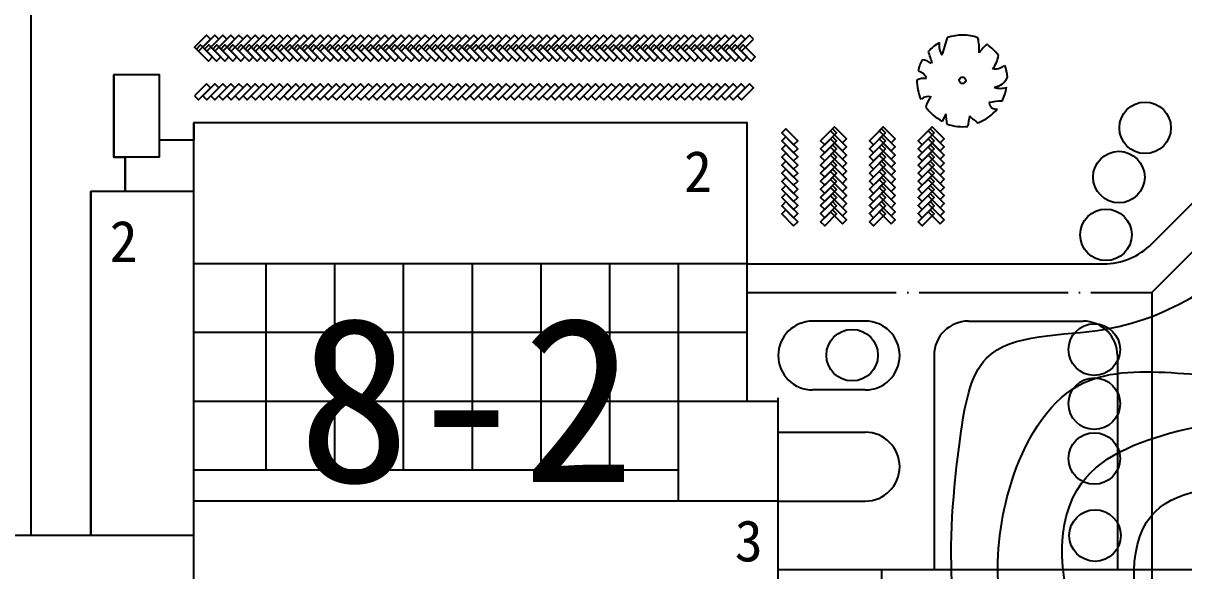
# Model space of a CAD drawing. Extents: x 39009873 to 40242873, y -38938004 to -37205504.
# Drawn here: x 39334542 to 39435847, y -38241426 to -38193642 of the extents above; entities that cross this region are included whole.
import ezdxf

# ---------------------------------------------------------------- set-up
doc = ezdxf.new("R2010")
doc.units = 0
doc.header["$LTSCALE"] = 1000
doc.header["$MEASUREMENT"] = 0
doc.linetypes.add('CENT', pattern=[15, 13, -1, 0, -1])
doc.linetypes.add('DASH', pattern=[0.35, 0.25, -0.1])
doc.layers.get('0').update_dxf_attribs({"linetype": 'CONTINUOUS'})
for name, color, linetype in [('1-CEG', 220, 'CONTINUOUS'), ('A-FACE', 4, 'CONTINUOUS'), ('PUB_TEXT', 4, 'CONTINUOUS'), ('TREE1', 62, 'CONTINUOUS'), ('人行道', 251, 'CONTINUOUS'), ('地面非机动车', 2, 'CONTINUOUS'), ('建筑屋顶', 2, 'CONTINUOUS'), ('建筑轮廓', 254, 'CONTINUOUS'), ('等高线', 250, 'DASH'), ('道路中心线', 1, 'CENT')]:
    doc.layers.add(name, color=color, linetype=linetype)
doc.styles.add('-黑体', font='SIMHEI.TTF')
doc.styles.get("Standard").update_dxf_attribs({"font": 'SimSun.ttf', "height": 20})

# ---------------------------------------------------------------- blocks, each defined once
blk = doc.blocks.new('sij')
at = {"layer": 'TREE1', "linetype": 'Continuous', "ltscale": 10}
blk.add_circle((327690, 1006813), 2250, dxfattribs=at)
blk = doc.blocks.new('M_F13')
for p, q in [((-515, 179), (-397, 193)), ((-484, 239), (-484, 239)), ((-397, 193), (-484, 239))]:
    blk.add_line(p, q)
blk.add_circle((-3, 3), 38.2)
for centre, radius, start, end in [((-8, 3), 527, 126.0751, 153.6245), ((-356, 208), 224, 48.5203, 80.5151), ((-8, 3), 532, 89.3321, 114.3856), ((-325, 399), 130, 343.6555, 39.76), ((-175, 449), 193, 352.0775, 26.6128), ((-85, 589), 202, 304.1868, 338.5411), ((-8, 3), 531, 62.8767, 77.7021), ((80, 476), 154, 315.8454, 359.7651), ((-244, 1929), 1632, 285.4397, 290.7099), ((412, 44), 234, 83.5323, 121.6544), ((-8, 3), 523, 31.4098, 49.4752), ((-8, 3), 537, 160.8426, 187.275), ((959, 2091), 1965, 250.0865, 256.3451), ((-8, 3), 534, 340.3307, 19.43), ((-610, -942), 880, 77.3728, 85.4649), ((-5, -500), 587, 134.7782, 147.3315), ((-8, 3), 524, 200.8103, 231.4392), ((358, 465), 656, 266.7455, 282.0146), ((0, -631), 545, 39.6536, 53.993), ((-251, -396), 87.2, 97.741, 188.8107), ((-1350, -519), 1108, 2.9465, 10.9238), ((125, -442), 220, 160.6009, 199.3991), ((100, -357), 178, 186.1912, 248.4952), ((296, -376), 163, 170.6314, 220.6278), ((325, -118), 300, 230.4582, 263.1093), ((-8, 3), 514, 305.394, 326.2464), ((-8, 3), 522, 243.1498, 261.8356), ((-8, 3), 527, 274.7236, 290.3277)]:
    blk.add_arc(centre, radius, start, end)
at = {"width": 0.8, "flags": 9}
for tag, p in [('XSIZE', (-62, 12)), ('YSIZE', (9, 6))]:
    blk.add_attdef(tag, p, '', height=0.2, dxfattribs=at)

msp = doc.modelspace()

# ---------------------------------------------------------------- linework, layer by layer
at = {"layer": 'A-FACE', "linetype": 'Continuous', "ltscale": 10}
for p, q in [((39433069, -38212884), (39445784, -38200170)), ((39397747, -38214641), (39428827, -38214641)), ((39417047, -38219641), (39427055, -38219641)), ((39414047, -38222641), (39414047, -38241341))]:
    msp.add_line(p, q, dxfattribs=at)
at = {"layer": 'A-FACE'}
msp.add_line((39430055, -38222641), (39430055, -38241341), dxfattribs=at)
msp.add_arc((39490547, -38149473), 64500, 180, 225, dxfattribs=at)
at = {"layer": 'A-FACE', "linetype": 'Continuous', "ltscale": 10}
for centre, radius, start, end in [((39428827, -38208641), 6000, 270, 315), ((39417047, -38222641), 3000, 90, 180), ((39427055, -38222641), 3000, 0, 90)]:
    msp.add_arc(centre, radius, start, end, dxfattribs=at)
at = {"layer": '人行道'}
for p, q in [((39335197, -38170141), (39335197, -38238341)), ((39408047, -38219641), (39403447, -38219641)), ((39411047, -38222641), (39411047, -38222641)), ((39408047, -38225641), (39403447, -38225641)), ((39411047, -38232341), (39411047, -38232341))]:
    msp.add_line(p, q, dxfattribs=at)
at = {"layer": '人行道', "linetype": 'Continuous', "ltscale": 10}
for p, q in [((39400447, -38226641), (39400447, -38226341)), ((39400447, -38229341), (39408047, -38229341)), ((39400447, -38235341), (39408047, -38235341))]:
    msp.add_line(p, q, dxfattribs=at)
at = {"layer": '人行道'}
for centre, radius, start, end in [((39490547, -38149473), 67500, 180, 225), ((39403447, -38222641), 3000, 90, 180), ((39408047, -38222641), 3000, 0, 90), ((39403447, -38222641), 3000, 180, 270), ((39408047, -38222641), 3000, 270, 0)]:
    msp.add_arc(centre, radius, start, end, dxfattribs=at)
at = {"layer": '人行道', "linetype": 'Continuous'}
msp.add_arc((39408047, -38232341), 3000, 0, 90, dxfattribs=at)
at = {"layer": '人行道', "linetype": 'Continuous', "ltscale": 10}
msp.add_arc((39408047, -38232341), 3000, 270, 0, dxfattribs=at)
at = {"layer": '地面非机动车', "linetype": 'Continuous', "ltscale": 10}
for points in [[(39350903, -38195035), (39350550, -38194681), (39349503, -38195728), (39349857, -38196081)], [(39351610, -38195035), (39351257, -38194681), (39350210, -38195728), (39350564, -38196081)], [(39352318, -38195035), (39351964, -38194681), (39350918, -38195728), (39351271, -38196081)], [(39353025, -38195035), (39352671, -38194681), (39351625, -38195728), (39351978, -38196081)], [(39353732, -38195035), (39353378, -38194681), (39352332, -38195728), (39352685, -38196081)], [(39354439, -38195035), (39354085, -38194681), (39353039, -38195728), (39353392, -38196081)], [(39355146, -38195035), (39354792, -38194681), (39353746, -38195728), (39354100, -38196081)], [(39355146, -38195035), (39354792, -38194681), (39353746, -38195728), (39354100, -38196081)], [(39355853, -38195035), (39355500, -38194681), (39354453, -38195728), (39354807, -38196081)], [(39356560, -38195035), (39356207, -38194681), (39355160, -38195728), (39355514, -38196081)], [(39357267, -38195035), (39356914, -38194681), (39355867, -38195728), (39356221, -38196081)], [(39357974, -38195035), (39357621, -38194681), (39356574, -38195728), (39356928, -38196081)], [(39358682, -38195035), (39358328, -38194681), (39357282, -38195728), (39357635, -38196081)], [(39359389, -38195035), (39359035, -38194681), (39357989, -38195728), (39358342, -38196081)], [(39360096, -38195035), (39359742, -38194681), (39358696, -38195728), (39359049, -38196081)], [(39360803, -38195035), (39360449, -38194681), (39359403, -38195728), (39359756, -38196081)], [(39361510, -38195035), (39361156, -38194681), (39360110, -38195728), (39360464, -38196081)], [(39362217, -38195035), (39361864, -38194681), (39360817, -38195728), (39361171, -38196081)], [(39362924, -38195035), (39362571, -38194681), (39361524, -38195728), (39361878, -38196081)], [(39363631, -38195035), (39363278, -38194681), (39362231, -38195728), (39362585, -38196081)], [(39364338, -38195035), (39363985, -38194681), (39362938, -38195728), (39363292, -38196081)], [(39364338, -38195035), (39363985, -38194681), (39362938, -38195728), (39363292, -38196081)], [(39365046, -38195035), (39364692, -38194681), (39363646, -38195728), (39363999, -38196081)], [(39365753, -38195035), (39365399, -38194681), (39364353, -38195728), (39364706, -38196081)], [(39366460, -38195035), (39366106, -38194681), (39365060, -38195728), (39365413, -38196081)], [(39367167, -38195035), (39366813, -38194681), (39365767, -38195728), (39366120, -38196081)], [(39367874, -38195035), (39367520, -38194681), (39366474, -38195728), (39366828, -38196081)], [(39368581, -38195035), (39368228, -38194681), (39367181, -38195728), (39367535, -38196081)], [(39369288, -38195035), (39368935, -38194681), (39367888, -38195728), (39368242, -38196081)], [(39369995, -38195035), (39369642, -38194681), (39368595, -38195728), (39368949, -38196081)], [(39370702, -38195035), (39370349, -38194681), (39369302, -38195728), (39369656, -38196081)], [(39371409, -38195035), (39371056, -38194681), (39370009, -38195728), (39370363, -38196081)], [(39372117, -38195035), (39371763, -38194681), (39370717, -38195728), (39371070, -38196081)], [(39372824, -38195035), (39372470, -38194681), (39371424, -38195728), (39371777, -38196081)], [(39373531, -38195035), (39373177, -38194681), (39372131, -38195728), (39372484, -38196081)], [(39373531, -38195035), (39373177, -38194681), (39372131, -38195728), (39372484, -38196081)], [(39374238, -38195035), (39373884, -38194681), (39372838, -38195728), (39373191, -38196081)], [(39374945, -38195035), (39374591, -38194681), (39373545, -38195728), (39373899, -38196081)], [(39375652, -38195035), (39375299, -38194681), (39374252, -38195728), (39374606, -38196081)], [(39376359, -38195035), (39376006, -38194681), (39374959, -38195728), (39375313, -38196081)], [(39377066, -38195035), (39376713, -38194681), (39375666, -38195728), (39376020, -38196081)], [(39377773, -38195035), (39377420, -38194681), (39376373, -38195728), (39376727, -38196081)], [(39378481, -38195035), (39378127, -38194681), (39377081, -38195728), (39377434, -38196081)], [(39379188, -38195035), (39378834, -38194681), (39377788, -38195728), (39378141, -38196081)], [(39379895, -38195035), (39379541, -38194681), (39378495, -38195728), (39378848, -38196081)], [(39380602, -38195035), (39380248, -38194681), (39379202, -38195728), (39379555, -38196081)], [(39381309, -38195035), (39380955, -38194681), (39379909, -38195728), (39380263, -38196081)], [(39382016, -38195035), (39381663, -38194681), (39380616, -38195728), (39380970, -38196081)], [(39382723, -38195035), (39382370, -38194681), (39381323, -38195728), (39381677, -38196081)], [(39382723, -38195035), (39382370, -38194681), (39381323, -38195728), (39381677, -38196081)], [(39383430, -38195035), (39383077, -38194681), (39382030, -38195728), (39382384, -38196081)], [(39384137, -38195035), (39383784, -38194681), (39382737, -38195728), (39383091, -38196081)], [(39384845, -38195035), (39384491, -38194681), (39383445, -38195728), (39383798, -38196081)], [(39385552, -38195035), (39385198, -38194681), (39384152, -38195728), (39384505, -38196081)], [(39386259, -38195035), (39385905, -38194681), (39384859, -38195728), (39385212, -38196081)], [(39386966, -38195035), (39386612, -38194681), (39385566, -38195728), (39385919, -38196081)], [(39387673, -38195035), (39387319, -38194681), (39386273, -38195728), (39386626, -38196081)], [(39388380, -38195035), (39388026, -38194681), (39386980, -38195728), (39387334, -38196081)], [(39389087, -38195035), (39388734, -38194681), (39387687, -38195728), (39388041, -38196081)], [(39389794, -38195035), (39389441, -38194681), (39388394, -38195728), (39388748, -38196081)], [(39390501, -38195035), (39390148, -38194681), (39389101, -38195728), (39389455, -38196081)], [(39391208, -38195035), (39390855, -38194681), (39389808, -38195728), (39390162, -38196081)], [(39391916, -38195035), (39391562, -38194681), (39390516, -38195728), (39390869, -38196081)], [(39392623, -38195035), (39392269, -38194681), (39391223, -38195728), (39391576, -38196081)], [(39393330, -38195035), (39392976, -38194681), (39391930, -38195728), (39392283, -38196081)], [(39394037, -38195035), (39393683, -38194681), (39392637, -38195728), (39392990, -38196081)], [(39394744, -38195035), (39394390, -38194681), (39393344, -38195728), (39393698, -38196081)], [(39395451, -38195035), (39395098, -38194681), (39394051, -38195728), (39394405, -38196081)], [(39396158, -38195035), (39395805, -38194681), (39394758, -38195728), (39395112, -38196081)], [(39396865, -38195035), (39396512, -38194681), (39395465, -38195728), (39395819, -38196081)], [(39397572, -38195035), (39397219, -38194681), (39396172, -38195728), (39396526, -38196081)], [(39398280, -38195035), (39397926, -38194681), (39396880, -38195728), (39397233, -38196081)], [(39349670, -38195895), (39350024, -38195541), (39351070, -38196588), (39350717, -38196941)], [(39350378, -38195895), (39350731, -38195541), (39351778, -38196588), (39351424, -38196941)], [(39351085, -38195895), (39351438, -38195541), (39352485, -38196588), (39352131, -38196941)], [(39351792, -38195895), (39352145, -38195541), (39353192, -38196588), (39352838, -38196941)], [(39352499, -38195895), (39352852, -38195541), (39353899, -38196588), (39353545, -38196941)], [(39353206, -38195895), (39353560, -38195541), (39354606, -38196588), (39354252, -38196941)], [(39353913, -38195895), (39354267, -38195541), (39355313, -38196588), (39354960, -38196941)], [(39354620, -38195895), (39354974, -38195541), (39356020, -38196588), (39355667, -38196941)], [(39355327, -38195895), (39355681, -38195541), (39356727, -38196588), (39356374, -38196941)], [(39356034, -38195895), (39356388, -38195541), (39357434, -38196588), (39357081, -38196941)], [(39356742, -38195895), (39357095, -38195541), (39358142, -38196588), (39357788, -38196941)], [(39357449, -38195895), (39357802, -38195541), (39358849, -38196588), (39358495, -38196941)], [(39358156, -38195895), (39358509, -38195541), (39359556, -38196588), (39359202, -38196941)], [(39358863, -38195895), (39359216, -38195541), (39360263, -38196588), (39359909, -38196941)], [(39359570, -38195895), (39359924, -38195541), (39360970, -38196588), (39360616, -38196941)], [(39360277, -38195895), (39360631, -38195541), (39361677, -38196588), (39361324, -38196941)], [(39360984, -38195895), (39361338, -38195541), (39362384, -38196588), (39362031, -38196941)], [(39361691, -38195895), (39362045, -38195541), (39363091, -38196588), (39362738, -38196941)], [(39362398, -38195895), (39362752, -38195541), (39363798, -38196588), (39363445, -38196941)], [(39363106, -38195895), (39363459, -38195541), (39364506, -38196588), (39364152, -38196941)], [(39363813, -38195895), (39364166, -38195541), (39365213, -38196588), (39364859, -38196941)], [(39364520, -38195895), (39364873, -38195541), (39365920, -38196588), (39365566, -38196941)], [(39365227, -38195895), (39365580, -38195541), (39366627, -38196588), (39366273, -38196941)], [(39365934, -38195895), (39366288, -38195541), (39367334, -38196588), (39366980, -38196941)], [(39366641, -38195895), (39366995, -38195541), (39368041, -38196588), (39367688, -38196941)], [(39367348, -38195895), (39367702, -38195541), (39368748, -38196588), (39368395, -38196941)], [(39368055, -38195895), (39368409, -38195541), (39369455, -38196588), (39369102, -38196941)], [(39368762, -38195895), (39369116, -38195541), (39370162, -38196588), (39369809, -38196941)], [(39369469, -38195895), (39369823, -38195541), (39370869, -38196588), (39370516, -38196941)], [(39370177, -38195895), (39370530, -38195541), (39371577, -38196588), (39371223, -38196941)], [(39370884, -38195895), (39371237, -38195541), (39372284, -38196588), (39371930, -38196941)], [(39371591, -38195895), (39371944, -38195541), (39372991, -38196588), (39372637, -38196941)], [(39372298, -38195895), (39372651, -38195541), (39373698, -38196588), (39373344, -38196941)], [(39373005, -38195895), (39373359, -38195541), (39374405, -38196588), (39374051, -38196941)], [(39373712, -38195895), (39374066, -38195541), (39375112, -38196588), (39374759, -38196941)], [(39374419, -38195895), (39374773, -38195541), (39375819, -38196588), (39375466, -38196941)], [(39375126, -38195895), (39375480, -38195541), (39376526, -38196588), (39376173, -38196941)], [(39375833, -38195895), (39376187, -38195541), (39377233, -38196588), (39376880, -38196941)], [(39376541, -38195895), (39376894, -38195541), (39377941, -38196588), (39377587, -38196941)], [(39377248, -38195895), (39377601, -38195541), (39378648, -38196588), (39378294, -38196941)], [(39377955, -38195895), (39378308, -38195541), (39379355, -38196588), (39379001, -38196941)], [(39378662, -38195895), (39379015, -38195541), (39380062, -38196588), (39379708, -38196941)], [(39379369, -38195895), (39379723, -38195541), (39380769, -38196588), (39380415, -38196941)], [(39380076, -38195895), (39380430, -38195541), (39381476, -38196588), (39381123, -38196941)], [(39380783, -38195895), (39381137, -38195541), (39382183, -38196588), (39381830, -38196941)], [(39381490, -38195895), (39381844, -38195541), (39382890, -38196588), (39382537, -38196941)], [(39382197, -38195895), (39382551, -38195541), (39383597, -38196588), (39383244, -38196941)], [(39382905, -38195895), (39383258, -38195541), (39384305, -38196588), (39383951, -38196941)], [(39383612, -38195895), (39383965, -38195541), (39385012, -38196588), (39384658, -38196941)], [(39384319, -38195895), (39384672, -38195541), (39385719, -38196588), (39385365, -38196941)], [(39385026, -38195895), (39385379, -38195541), (39386426, -38196588), (39386072, -38196941)], [(39385733, -38195895), (39386086, -38195541), (39387133, -38196588), (39386779, -38196941)], [(39386440, -38195895), (39386794, -38195541), (39387840, -38196588), (39387486, -38196941)], [(39387147, -38195895), (39387501, -38195541), (39388547, -38196588), (39388194, -38196941)], [(39387854, -38195895), (39388208, -38195541), (39389254, -38196588), (39388901, -38196941)], [(39388561, -38195895), (39388915, -38195541), (39389961, -38196588), (39389608, -38196941)], [(39389268, -38195895), (39389622, -38195541), (39390668, -38196588), (39390315, -38196941)], [(39389976, -38195895), (39390329, -38195541), (39391376, -38196588), (39391022, -38196941)], [(39390683, -38195895), (39391036, -38195541), (39392083, -38196588), (39391729, -38196941)], [(39391390, -38195895), (39391743, -38195541), (39392790, -38196588), (39392436, -38196941)], [(39392097, -38195895), (39392450, -38195541), (39393497, -38196588), (39393143, -38196941)], [(39392804, -38195895), (39393158, -38195541), (39394204, -38196588), (39393850, -38196941)], [(39393511, -38195895), (39393865, -38195541), (39394911, -38196588), (39394558, -38196941)], [(39394218, -38195895), (39394572, -38195541), (39395618, -38196588), (39395265, -38196941)], [(39394925, -38195895), (39395279, -38195541), (39396325, -38196588), (39395972, -38196941)], [(39395632, -38195895), (39395986, -38195541), (39397032, -38196588), (39396679, -38196941)], [(39396340, -38195895), (39396693, -38195541), (39397740, -38196588), (39397386, -38196941)], [(39397047, -38195895), (39397400, -38195541), (39398447, -38196588), (39398093, -38196941)], [(39349503, -38199988), (39349857, -38200341), (39350903, -38199295), (39350550, -38198941)], [(39350210, -38199988), (39350564, -38200341), (39351610, -38199295), (39351257, -38198941)], [(39350918, -38199988), (39351271, -38200341), (39352318, -38199295), (39351964, -38198941)], [(39351625, -38199988), (39351978, -38200341), (39353025, -38199295), (39352671, -38198941)], [(39352332, -38199988), (39352685, -38200341), (39353732, -38199295), (39353378, -38198941)], [(39353039, -38199988), (39353392, -38200341), (39354439, -38199295), (39354085, -38198941)], [(39353746, -38199988), (39354100, -38200341), (39355146, -38199295), (39354792, -38198941)], [(39354453, -38199988), (39354807, -38200341), (39355853, -38199295), (39355500, -38198941)], [(39355160, -38199988), (39355514, -38200341), (39356560, -38199295), (39356207, -38198941)], [(39355867, -38199988), (39356221, -38200341), (39357267, -38199295), (39356914, -38198941)], [(39356574, -38199988), (39356928, -38200341), (39357974, -38199295), (39357621, -38198941)], [(39357282, -38199988), (39357635, -38200341), (39358682, -38199295), (39358328, -38198941)], [(39357989, -38199988), (39358342, -38200341), (39359389, -38199295), (39359035, -38198941)], [(39358696, -38199988), (39359049, -38200341), (39360096, -38199295), (39359742, -38198941)], [(39359403, -38199988), (39359756, -38200341), (39360803, -38199295), (39360449, -38198941)], [(39360110, -38199988), (39360464, -38200341), (39361510, -38199295), (39361156, -38198941)], [(39360817, -38199988), (39361171, -38200341), (39362217, -38199295), (39361864, -38198941)], [(39361524, -38199988), (39361878, -38200341), (39362924, -38199295), (39362571, -38198941)], [(39362231, -38199988), (39362585, -38200341), (39363631, -38199295), (39363278, -38198941)], [(39362938, -38199988), (39363292, -38200341), (39364338, -38199295), (39363985, -38198941)], [(39363646, -38199988), (39363999, -38200341), (39365046, -38199295), (39364692, -38198941)], [(39364353, -38199988), (39364706, -38200341), (39365753, -38199295), (39365399, -38198941)], [(39365060, -38199988), (39365413, -38200341), (39366460, -38199295), (39366106, -38198941)], [(39365767, -38199988), (39366120, -38200341), (39367167, -38199295), (39366813, -38198941)], [(39366474, -38199988), (39366828, -38200341), (39367874, -38199295), (39367520, -38198941)], [(39367181, -38199988), (39367535, -38200341), (39368581, -38199295), (39368228, -38198941)], [(39367888, -38199988), (39368242, -38200341), (39369288, -38199295), (39368935, -38198941)], [(39368595, -38199988), (39368949, -38200341), (39369995, -38199295), (39369642, -38198941)], [(39369302, -38199988), (39369656, -38200341), (39370702, -38199295), (39370349, -38198941)], [(39370009, -38199988), (39370363, -38200341), (39371409, -38199295), (39371056, -38198941)], [(39370717, -38199988), (39371070, -38200341), (39372117, -38199295), (39371763, -38198941)], [(39371424, -38199988), (39371777, -38200341), (39372824, -38199295), (39372470, -38198941)], [(39372131, -38199988), (39372484, -38200341), (39373531, -38199295), (39373177, -38198941)], [(39372838, -38199988), (39373191, -38200341), (39374238, -38199295), (39373884, -38198941)], [(39373545, -38199988), (39373899, -38200341), (39374945, -38199295), (39374591, -38198941)], [(39374252, -38199988), (39374606, -38200341), (39375652, -38199295), (39375299, -38198941)], [(39374959, -38199988), (39375313, -38200341), (39376359, -38199295), (39376006, -38198941)], [(39375666, -38199988), (39376020, -38200341), (39377066, -38199295), (39376713, -38198941)], [(39376373, -38199988), (39376727, -38200341), (39377773, -38199295), (39377420, -38198941)], [(39377081, -38199988), (39377434, -38200341), (39378481, -38199295), (39378127, -38198941)], [(39377788, -38199988), (39378141, -38200341), (39379188, -38199295), (39378834, -38198941)], [(39378495, -38199988), (39378848, -38200341), (39379895, -38199295), (39379541, -38198941)], [(39379202, -38199988), (39379555, -38200341), (39380602, -38199295), (39380248, -38198941)], [(39379909, -38199988), (39380263, -38200341), (39381309, -38199295), (39380955, -38198941)], [(39380616, -38199988), (39380970, -38200341), (39382016, -38199295), (39381663, -38198941)], [(39381323, -38199988), (39381677, -38200341), (39382723, -38199295), (39382370, -38198941)], [(39382030, -38199988), (39382384, -38200341), (39383430, -38199295), (39383077, -38198941)], [(39382737, -38199988), (39383091, -38200341), (39384137, -38199295), (39383784, -38198941)], [(39383445, -38199988), (39383798, -38200341), (39384845, -38199295), (39384491, -38198941)], [(39384152, -38199988), (39384505, -38200341), (39385552, -38199295), (39385198, -38198941)], [(39384859, -38199988), (39385212, -38200341), (39386259, -38199295), (39385905, -38198941)], [(39385566, -38199988), (39385919, -38200341), (39386966, -38199295), (39386612, -38198941)], [(39386273, -38199988), (39386626, -38200341), (39387673, -38199295), (39387319, -38198941)], [(39386980, -38199988), (39387334, -38200341), (39388380, -38199295), (39388026, -38198941)], [(39387687, -38199988), (39388041, -38200341), (39389087, -38199295), (39388734, -38198941)], [(39388394, -38199988), (39388748, -38200341), (39389794, -38199295), (39389441, -38198941)], [(39389101, -38199988), (39389455, -38200341), (39390501, -38199295), (39390148, -38198941)], [(39389808, -38199988), (39390162, -38200341), (39391208, -38199295), (39390855, -38198941)], [(39390516, -38199988), (39390869, -38200341), (39391916, -38199295), (39391562, -38198941)], [(39391223, -38199988), (39391576, -38200341), (39392623, -38199295), (39392269, -38198941)], [(39391930, -38199988), (39392283, -38200341), (39393330, -38199295), (39392976, -38198941)], [(39392637, -38199988), (39392990, -38200341), (39394037, -38199295), (39393683, -38198941)], [(39393344, -38199988), (39393698, -38200341), (39394744, -38199295), (39394390, -38198941)], [(39394051, -38199988), (39394405, -38200341), (39395451, -38199295), (39395098, -38198941)], [(39394758, -38199988), (39395112, -38200341), (39396158, -38199295), (39395805, -38198941)], [(39395465, -38199988), (39395819, -38200341), (39396865, -38199295), (39396512, -38198941)], [(39396172, -38199988), (39396526, -38200341), (39397572, -38199295), (39397219, -38198941)], [(39396880, -38199988), (39397233, -38200341), (39398280, -38199295), (39397926, -38198941)], [(39401793, -38204249), (39402147, -38203896), (39401100, -38202849), (39400747, -38203203)], [(39405193, -38202849), (39405547, -38203203), (39404500, -38204249), (39404147, -38203896)], [(39406053, -38204082), (39406407, -38203729), (39405360, -38202682), (39405007, -38203036)], [(39409453, -38202849), (39409807, -38203203), (39408760, -38204249), (39408407, -38203896)], [(39410313, -38204082), (39410667, -38203729), (39409620, -38202682), (39409267, -38203036)], [(39413713, -38202849), (39414067, -38203203), (39413020, -38204249), (39412667, -38203896)], [(39414573, -38204082), (39414927, -38203729), (39413880, -38202682), (39413527, -38203036)], [(39401793, -38204956), (39402147, -38204603), (39401100, -38203556), (39400747, -38203910)], [(39405193, -38203556), (39405547, -38203910), (39404500, -38204956), (39404147, -38204603)], [(39406053, -38204789), (39406407, -38204436), (39405360, -38203389), (39405007, -38203743)], [(39409453, -38203556), (39409807, -38203910), (39408760, -38204956), (39408407, -38204603)], [(39410313, -38204789), (39410667, -38204436), (39409620, -38203389), (39409267, -38203743)], [(39413713, -38203556), (39414067, -38203910), (39413020, -38204956), (39412667, -38204603)], [(39414573, -38204789), (39414927, -38204436), (39413880, -38203389), (39413527, -38203743)], [(39401793, -38205663), (39402147, -38205310), (39401100, -38204263), (39400747, -38204617)], [(39401793, -38206371), (39402147, -38206017), (39401100, -38204971), (39400747, -38205324)], [(39405193, -38204263), (39405547, -38204617), (39404500, -38205663), (39404147, -38205310)], [(39405193, -38204971), (39405547, -38205324), (39404500, -38206371), (39404147, -38206017)], [(39406053, -38205496), (39406407, -38205143), (39405360, -38204096), (39405007, -38204450)], [(39406053, -38206203), (39406407, -38205850), (39405360, -38204803), (39405007, -38205157)], [(39409453, -38204263), (39409807, -38204617), (39408760, -38205663), (39408407, -38205310)], [(39409453, -38204971), (39409807, -38205324), (39408760, -38206371), (39408407, -38206017)], [(39410313, -38205496), (39410667, -38205143), (39409620, -38204096), (39409267, -38204450)], [(39410313, -38206203), (39410667, -38205850), (39409620, -38204803), (39409267, -38205157)], [(39413713, -38204263), (39414067, -38204617), (39413020, -38205663), (39412667, -38205310)], [(39413713, -38204971), (39414067, -38205324), (39413020, -38206371), (39412667, -38206017)], [(39414573, -38205496), (39414927, -38205143), (39413880, -38204096), (39413527, -38204450)], [(39414573, -38206203), (39414927, -38205850), (39413880, -38204803), (39413527, -38205157)], [(39401793, -38207078), (39402147, -38206724), (39401100, -38205678), (39400747, -38206031)], [(39405193, -38205678), (39405547, -38206031), (39404500, -38207078), (39404147, -38206724)], [(39406053, -38206911), (39406407, -38206557), (39405360, -38205511), (39405007, -38205864)], [(39409453, -38205678), (39409807, -38206031), (39408760, -38207078), (39408407, -38206724)], [(39410313, -38206911), (39410667, -38206557), (39409620, -38205511), (39409267, -38205864)], [(39413713, -38205678), (39414067, -38206031), (39413020, -38207078), (39412667, -38206724)], [(39414573, -38206911), (39414927, -38206557), (39413880, -38205511), (39413527, -38205864)], [(39401793, -38207785), (39402147, -38207431), (39401100, -38206385), (39400747, -38206738)], [(39405193, -38206385), (39405547, -38206738), (39404500, -38207785), (39404147, -38207431)], [(39406053, -38207618), (39406407, -38207264), (39405360, -38206218), (39405007, -38206571)], [(39406053, -38207618), (39406407, -38207264), (39405360, -38206218), (39405007, -38206571)], [(39406053, -38208325), (39406407, -38207971), (39405360, -38206925), (39405007, -38207278)], [(39409453, -38206385), (39409807, -38206738), (39408760, -38207785), (39408407, -38207431)], [(39410313, -38207618), (39410667, -38207264), (39409620, -38206218), (39409267, -38206571)], [(39410313, -38207618), (39410667, -38207264), (39409620, -38206218), (39409267, -38206571)], [(39410313, -38208325), (39410667, -38207971), (39409620, -38206925), (39409267, -38207278)], [(39413713, -38206385), (39414067, -38206738), (39413020, -38207785), (39412667, -38207431)], [(39414573, -38207618), (39414927, -38207264), (39413880, -38206218), (39413527, -38206571)], [(39414573, -38207618), (39414927, -38207264), (39413880, -38206218), (39413527, -38206571)], [(39414573, -38208325), (39414927, -38207971), (39413880, -38206925), (39413527, -38207278)], [(39401793, -38208492), (39402147, -38208138), (39401100, -38207092), (39400747, -38207445)], [(39401793, -38209199), (39402147, -38208845), (39401100, -38207799), (39400747, -38208153)], [(39405193, -38207092), (39405547, -38207445), (39404500, -38208492), (39404147, -38208138)], [(39405193, -38207799), (39405547, -38208153), (39404500, -38209199), (39404147, -38208845)], [(39406053, -38209032), (39406407, -38208678), (39405360, -38207632), (39405007, -38207985)], [(39409453, -38207092), (39409807, -38207445), (39408760, -38208492), (39408407, -38208138)], [(39409453, -38207799), (39409807, -38208153), (39408760, -38209199), (39408407, -38208845)], [(39410313, -38209032), (39410667, -38208678), (39409620, -38207632), (39409267, -38207985)], [(39413713, -38207092), (39414067, -38207445), (39413020, -38208492), (39412667, -38208138)], [(39413713, -38207799), (39414067, -38208153), (39413020, -38209199), (39412667, -38208845)], [(39414573, -38209032), (39414927, -38208678), (39413880, -38207632), (39413527, -38207985)], [(39401793, -38209906), (39402147, -38209553), (39401100, -38208506), (39400747, -38208860)], [(39405193, -38208506), (39405547, -38208860), (39404500, -38209906), (39404147, -38209553)], [(39406053, -38209739), (39406407, -38209385), (39405360, -38208339), (39405007, -38208693)], [(39406053, -38210446), (39406407, -38210093), (39405360, -38209046), (39405007, -38209400)], [(39409453, -38208506), (39409807, -38208860), (39408760, -38209906), (39408407, -38209553)], [(39410313, -38209739), (39410667, -38209385), (39409620, -38208339), (39409267, -38208693)], [(39410313, -38210446), (39410667, -38210093), (39409620, -38209046), (39409267, -38209400)], [(39413713, -38208506), (39414067, -38208860), (39413020, -38209906), (39412667, -38209553)], [(39414573, -38209739), (39414927, -38209385), (39413880, -38208339), (39413527, -38208693)], [(39414573, -38210446), (39414927, -38210093), (39413880, -38209046), (39413527, -38209400)], [(39401793, -38210613), (39402147, -38210260), (39401100, -38209213), (39400747, -38209567)], [(39401793, -38211320), (39402147, -38210967), (39401100, -38209920), (39400747, -38210274)], [(39405193, -38209213), (39405547, -38209567), (39404500, -38210613), (39404147, -38210260)], [(39405193, -38209920), (39405547, -38210274), (39404500, -38211320), (39404147, -38210967)], [(39406053, -38211153), (39406407, -38210800), (39405360, -38209753), (39405007, -38210107)], [(39409453, -38209213), (39409807, -38209567), (39408760, -38210613), (39408407, -38210260)], [(39409453, -38209920), (39409807, -38210274), (39408760, -38211320), (39408407, -38210967)], [(39410313, -38211153), (39410667, -38210800), (39409620, -38209753), (39409267, -38210107)], [(39413713, -38209213), (39414067, -38209567), (39413020, -38210613), (39412667, -38210260)], [(39413713, -38209920), (39414067, -38210274), (39413020, -38211320), (39412667, -38210967)], [(39414573, -38211153), (39414927, -38210800), (39413880, -38209753), (39413527, -38210107)]]:
    msp.add_lwpolyline(points, close=True, dxfattribs=at)
at = {"layer": '建筑屋顶', "linetype": 'Continuous', "lineweight": -3, "ltscale": 10}
for p, q in [((39342447, -38205341), (39342447, -38198141)), ((39346447, -38198141), (39342447, -38198141)), ((39346447, -38205341), (39346447, -38198141)), ((39397747, -38202341), (39349447, -38202341)), ((39349447, -38247341), (39349447, -38202341)), ((39397747, -38226641), (39397747, -38202341)), ((39349447, -38203841), (39346447, -38203841)), ((39346447, -38205341), (39342447, -38205341)), ((39343447, -38208341), (39343447, -38205341)), ((39340447, -38238341), (39340447, -38208341)), ((39340447, -38238341), (39340447, -38208341)), ((39349447, -38208341), (39340447, -38208341)), ((39397747, -38214641), (39349447, -38214641)), ((39355747, -38232641), (39355747, -38214641)), ((39361747, -38232641), (39361747, -38214641)), ((39367747, -38232641), (39367747, -38214641)), ((39373747, -38232641), (39373747, -38214641)), ((39379747, -38232641), (39379747, -38214641)), ((39385747, -38232641), (39385747, -38214641)), ((39391747, -38235341), (39391747, -38214641)), ((39397747, -38220641), (39349447, -38220641)), ((39400447, -38226641), (39349447, -38226641)), ((39400447, -38235341), (39400447, -38226641)), ((39391747, -38232641), (39349447, -38232641)), ((39400447, -38235341), (39349447, -38235341)), ((39400447, -38247341), (39400447, -38235341)), ((39349447, -38238341), (39340447, -38238341)), ((39448771, -38241341), (39400447, -38241341))]:
    msp.add_line(p, q, dxfattribs=at)
at = {"layer": '建筑屋顶', "linetype": 'Continuous', "ltscale": 10}
msp.add_line((39340447, -38238341), (39320638, -38238341), dxfattribs=at)
at = {"layer": '建筑轮廓', "ltscale": 10}
for points in [[(39400447, -38247341), (39400447, -38226641), (39397747, -38226641), (39397747, -38202341), (39349447, -38202341), (39349447, -38203841), (39346447, -38203841), (39346447, -38198141), (39342447, -38198141), (39342447, -38205341), (39343447, -38205341), (39343447, -38208341), (39340447, -38208341), (39340447, -38238341), (39320638, -38238341)], [(39439460, -38241341), (39409447, -38241341), (39409447, -38247341), (39439460, -38247341)]]:
    msp.add_lwpolyline(points, dxfattribs=at)
at = {"layer": '等高线', "linetype": 'Continuous', "ltscale": 10}
for points in [[(39524987, -38241450), (39531953, -38232126), (39533025, -38210695), (39532668, -38202837), (39520874, -38187835), (39502942, -38164908), (39496404, -38164389), (39489210, -38166003), (39456129, -38201985), (39444502, -38211869), (39429023, -38220339), (39418632, -38222874), (39416349, -38229719), (39419307, -38255180), (39430566, -38268859), (39434319, -38291143), (39437226, -38305138), (39454094, -38310462), (39482503, -38321109), (39503810, -38353051), (39522454, -38376564), (39539765, -38386767), (39563736, -38373015), (39579272, -38362811), (39583267, -38352164), (39573502, -38330869), (39562404, -38319778), (39542873, -38302920), (39525547, -38282942), (39514449, -38265640), (39521566, -38245247), (39524987, -38241450)], [(39507204, -38267243), (39505063, -38255205), (39519263, -38239972), (39525954, -38223922), (39521404, -38201452), (39508289, -38183262), (39500527, -38177645), (39478312, -38181657), (39469479, -38190217), (39460646, -38206535), (39443517, -38224190), (39426654, -38225260), (39420766, -38233820), (39422104, -38250939), (39435219, -38262977), (39442178, -38274212), (39440305, -38293204), (39445658, -38302567), (39467004, -38308430), (39490084, -38323225), (39510140, -38350883), (39518159, -38365969), (39532311, -38376105), (39545990, -38378462), (39559434, -38368326), (39574765, -38360312), (39574293, -38341219), (39556368, -38320476), (39533846, -38299105), (39518739, -38280784), (39507204, -38267243)], [(39520652, -38294846), (39511348, -38283555), (39503373, -38269275), (39493058, -38253320), (39478120, -38247689), (39465160, -38233741), (39452201, -38228427), (39435919, -38229092), (39426947, -38233741), (39426947, -38247341), (39434258, -38255991), (39446220, -38265622), (39449875, -38276913), (39445556, -38285547), (39448546, -38298831), (39463499, -38302152), (39479420, -38308868), (39494684, -38322685), (39507262, -38334603), (39521981, -38353627), (39525636, -38364918), (39541586, -38371560), (39552884, -38363257), (39566840, -38360600), (39569830, -38355287), (39567504, -38343332), (39559530, -38329052), (39539260, -38315104), (39527630, -38299827), (39520652, -38294846)], [(39516094, -38298764), (39508716, -38289047), (39499862, -38269720), (39492872, -38261337), (39478426, -38256913), (39468874, -38249462), (39463282, -38239682), (39442545, -38233861), (39432992, -38236655), (39433225, -38248530), (39443477, -38256913), (39454894, -38265529), (39455127, -38279733), (39449768, -38288581), (39451166, -38296032), (39460486, -38297662), (39477727, -38300457), (39491008, -38312798), (39511392, -38329391), (39522887, -38338007), (39528840, -38350932), (39530893, -38360164), (39540336, -38362215), (39546111, -38359160), (39554987, -38357043), (39563561, -38355329), (39563460, -38345047), (39557912, -38334362), (39542783, -38327709), (39532064, -38319400), (39527225, -38307308), (39518513, -38300215), (39516094, -38298764)]]:
    msp.add_spline(points, degree=3, dxfattribs=at)
at = {"layer": '道路中心线'}
for p, q in [((39433055, -38217141), (39453208, -38196988)), ((39397747, -38217141), (39433055, -38217141))]:
    msp.add_line(p, q, dxfattribs=at)
at = {"layer": '道路中心线', "ltscale": 2}
msp.add_line((39433055, -38217141), (39433055, -38314538), dxfattribs=at)

# ---------------------------------------------------------------- block references
at = {"layer": 'TREE1', "xscale": 7.464959973320438, "yscale": 7.464959979057312, "zscale": 7.464960000000002, "rotation": 89.71588540334568}
msp.add_blockref('M_F13', (39416546, -38198604), dxfattribs=at)
at = {"layer": 'TREE1', "linetype": 'Continuous'}
for p in [(39104783, -39209584), (39102493, -39213884), (39101362, -39218919), (39100342, -39228936), (39079209, -39229421), (39100342, -39233653), (39100342, -39238439), (39100411, -39245167)]:
    msp.add_blockref('sij', p, dxfattribs=at)

# ---------------------------------------------------------------- texts
at = {"layer": '1-CEG', "style": '-黑体'}
for s, p in [('2', (39392215, -38208382)), ('2', (39342081, -38214471)), ('3', (39396650, -38240610))]:
    msp.add_text(s, height=3600, dxfattribs=at).set_placement(p)
at = {"layer": 'PUB_TEXT', "color": 2, "style": '-黑体'}
msp.add_text('8-2', height=14400, dxfattribs=at).set_placement((39358532, -38233686))

doc.saveas('drawing.dxf')
